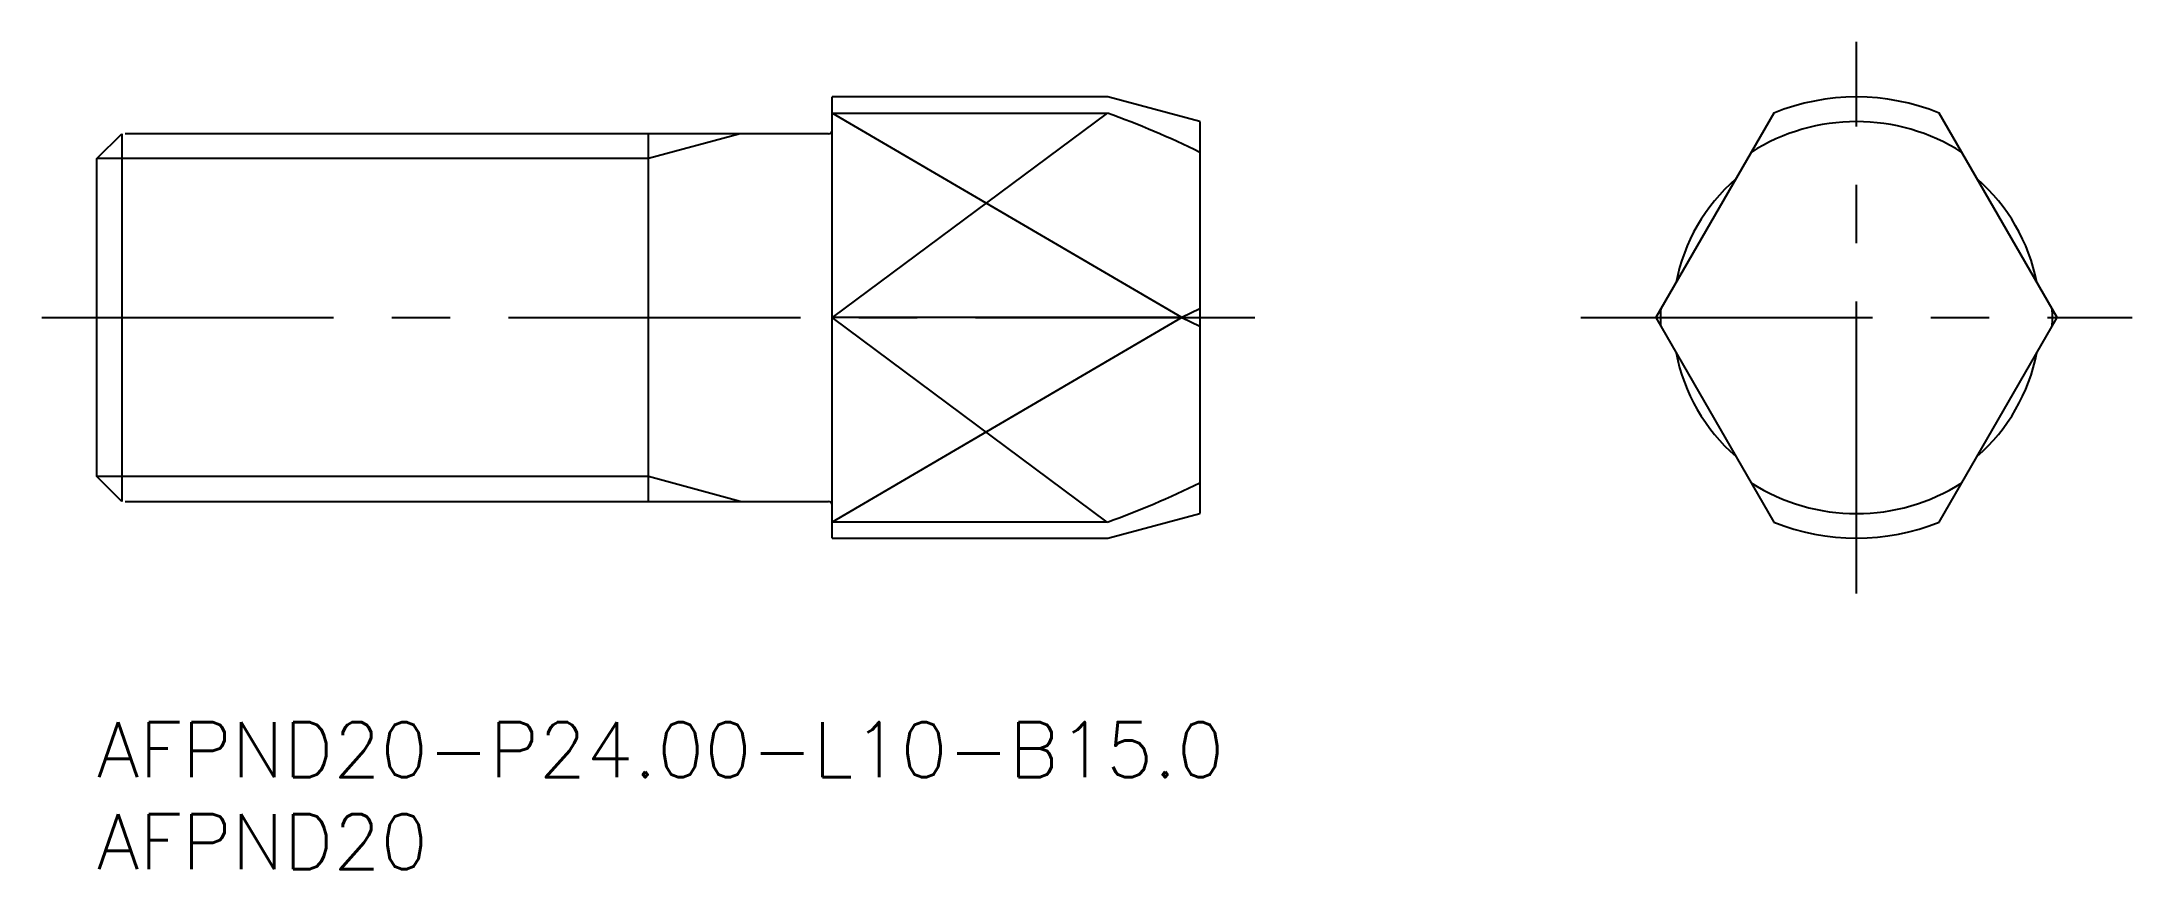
# Model space of a CAD drawing. Extents: x -3 to 111, y -8 to 37.
import ezdxf

# ---------------------------------------------------------------- set-up
doc = ezdxf.new("R2010")
doc.units = 0
doc.header["$LTSCALE"] = 0.5
doc.linetypes.add('CENTER', pattern=[50.8, 31.75, -6.35, 6.35, -6.35])
for name, color, linetype in [('MSM_CENTER', 1, 'CENTER'), ('MSM_CONTINUOUS', 7, 'CONTINUOUS'), ('MSM_NARROW', 5, 'CONTINUOUS'), ('MSM_PART_NUMBER', 7, 'CONTINUOUS')]:
    doc.layers.add(name, color=color, linetype=linetype)
doc.styles.get("Standard").update_dxf_attribs({"font": 'txt.shx', "height": 1, "bigfont": 'bigfont.shx'})

# ---------------------------------------------------------------- blocks, each defined once
blk = doc.blocks.new('*U12')
at = {"layer": 'MSM_PART_NUMBER'}
blk.add_text('AFPND20-P24.00-L10-B15.0', height=3, dxfattribs=at).set_placement((0, -3))
blk = doc.blocks.new('*U13')
at = {"layer": 'MSM_PART_NUMBER'}
blk.add_text('AFPND20', height=3, dxfattribs=at).set_placement((0, -8))

msp = doc.modelspace()

# ---------------------------------------------------------------- linework, layer by layer
at = {"layer": 'MSM_CENTER'}
for p, q in [((95.73, 7), (95.73, 37)), ((-3, 22), (63, 22)), ((80.73, 22), (110.73, 22))]:
    msp.add_line(p, q, dxfattribs=at)
at = {"layer": 'MSM_CONTINUOUS'}
for p, q in [((55, 34), (40, 34)), ((40, 10), (40, 34)), ((40, 33.12), (54.97, 33.12)), ((60, 32.66), (55, 34)), ((91.23, 33.12), (84.81, 22)), ((106.65, 22), (100.23, 33.12)), ((0, 30.65), (1.35, 32)), ((1.35, 32), (1.35, 12)), ((39.8, 32), (1.53, 32)), ((30, 12), (30, 32)), ((60, 32.66), (60, 11.34)), ((0, 13.35), (0, 30.65)), ((59.02, 22), (40, 22)), ((60, 22.47), (59.02, 22)), ((59.02, 22), (60, 21.53)), ((84.81, 22), (91.23, 10.88)), ((100.23, 10.88), (106.65, 22)), ((1.35, 12), (0, 13.35)), ((1.53, 12), (39.8, 12)), ((54.97, 10.88), (40, 10.88)), ((55, 10), (60, 11.34)), ((40, 10), (55, 10))]:
    msp.add_line(p, q, dxfattribs=at)
for centre, radius, start, end in [((37.95, -13.92), 50.03, 63.8473, 70.1052), ((95.73, 22), 12, 67.9757, 112.0243), ((39.8, 32.2), 0.2, 270, 0), ((95.73, 22), 10.66, 57.4592, 122.5408), ((95.73, 22), 10, 131.0719, 168.9281), ((95.73, 22), 10, 11.0719, 48.9281), ((95.73, 22), 10.66, 177.4592, 182.5408), ((95.73, 22), 10.66, 357.4592, 2.5408), ((95.73, 22), 10, 191.0719, 228.9281), ((95.73, 22), 10, 311.0719, 348.9281), ((37.95, 57.92), 50.03, 289.8948, 296.1527), ((95.73, 22), 10.66, 237.4592, 302.5408), ((39.8, 11.8), 0.2, 0, 90), ((95.73, 22), 12, 247.9757, 292.0243)]:
    msp.add_arc(centre, radius, start, end, dxfattribs=at)
at = {"layer": 'MSM_NARROW'}
for p, q in [((54.97, 33.12), (40, 22)), ((59.02, 22), (40, 33.12)), ((35, 32), (30, 30.65)), ((30, 30.65), (0, 30.65)), ((54.97, 10.88), (40, 22)), ((59.02, 22), (40, 10.88)), ((30, 13.35), (0, 13.35)), ((35, 12), (30, 13.35))]:
    msp.add_line(p, q, dxfattribs=at)

# ---------------------------------------------------------------- block references
at = {"layer": 'MSM_CONTINUOUS'}
for name in ['*U12', '*U13']:
    msp.add_blockref(name, (0, 0), dxfattribs=at)

doc.saveas('drawing.dxf')
